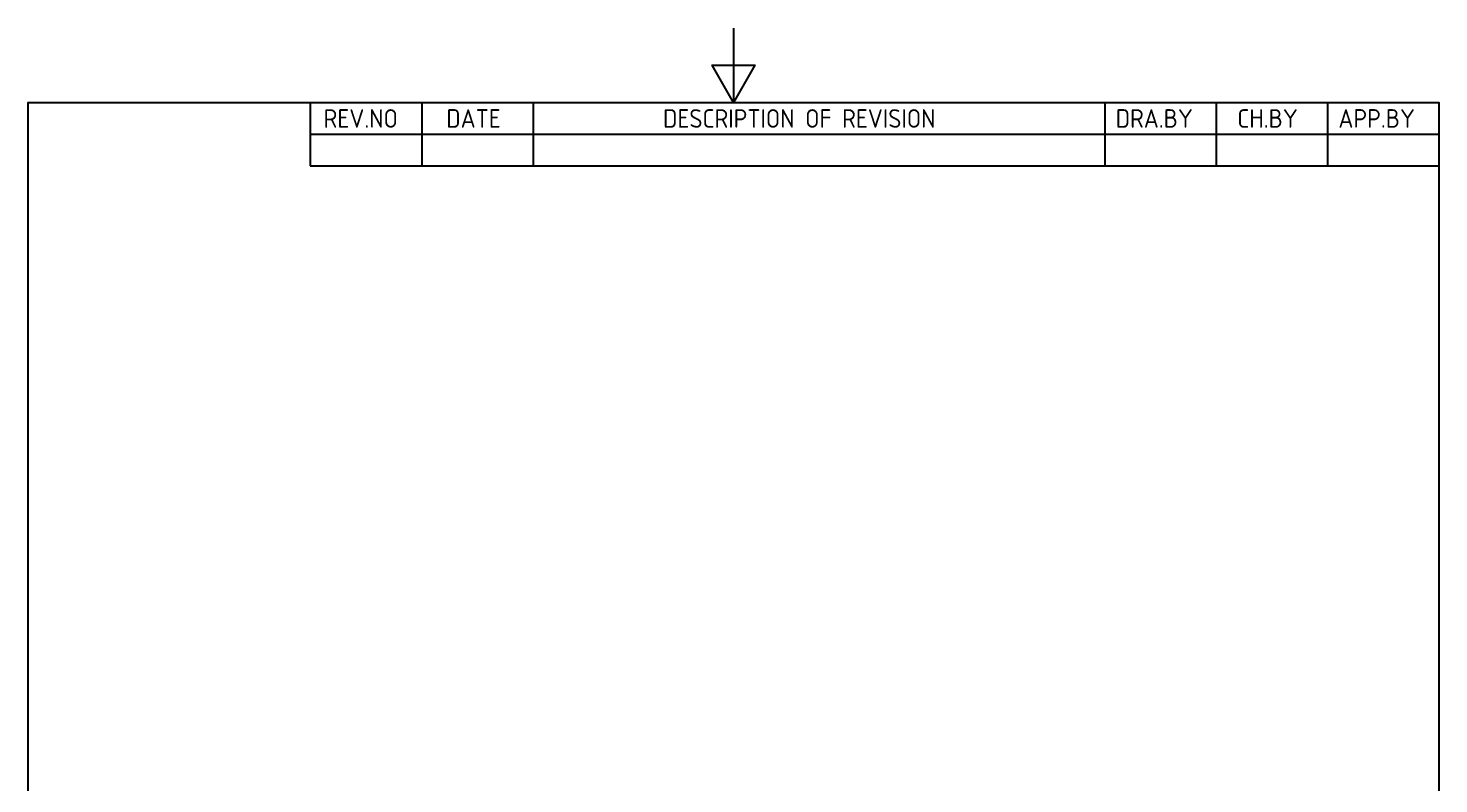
# Model space of a CAD drawing. Header units: millimetres. Extents: x 0 to 210, y 0 to 297.
# Drawn here: x 10 to 200, y 195.2 to 297 of the extents above; entities that cross this region are included whole.
import ezdxf

# ---------------------------------------------------------------- set-up
doc = ezdxf.new("R2010")
doc.units = ezdxf.units.MM
doc.layers.get('0').update_dxf_attribs({"color": 3, "lineweight": 25})
doc.layers.add('경계(ISO)', color=7, linetype='Continuous', lineweight=25)
doc.layers.add('기호(ISO)', color=5, linetype='Continuous', lineweight=25)
doc.styles.add('ISO Proportiona M2B', font='isocp.shx')

# ---------------------------------------------------------------- blocks, each defined once
blk = doc.blocks.new('경계 Default Border')
at = {"layer": '경계(ISO)', "flags": 128}
for points in [[(105, 297.0000076293945), (105, 287.0000076293945), (102.1132469177246, 292.0000076293945), (107.8867530822754, 292.0000076293945), (105, 287.0000076293945)], [(10, 10), (10, 287.0000076293945), (200, 287.0000076293945), (200, 10), (10, 10)]]:
    blk.add_lwpolyline(points, dxfattribs=at)

msp = doc.modelspace()

# ---------------------------------------------------------------- linework, layer by layer
at = {"layer": '기호(ISO)'}
for p, q in [((48.00000000000001, 287.0000076293945), (200, 287.0000076293945)), ((48.00000000000001, 287.0000076293945), (48.00000000000001, 282.7200076293945)), ((63.00000000000001, 287.0000076293945), (63.00000000000001, 282.7200076293945)), ((78, 287.0000076293945), (78, 282.7200076293945)), ((155, 287.0000076293945), (155, 282.7200076293945)), ((170, 287.0000076293945), (170, 282.7200076293945)), ((185, 287.0000076293945), (185, 282.7200076293945)), ((200, 287.0000076293945), (200, 282.7200076293945)), ((48.00000000000001, 282.7200076293945), (200, 282.7200076293945)), ((48.00000000000001, 282.7200076293945), (48.00000000000001, 278.4400076293945)), ((63.00000000000001, 282.7200076293945), (63.00000000000001, 278.4400076293945)), ((78, 282.7200076293945), (78, 278.4400076293945)), ((155, 282.7200076293945), (155, 278.4400076293945)), ((170, 282.7200076293945), (170, 278.4400076293945)), ((185, 282.7200076293945), (185, 278.4400076293945)), ((200, 282.7200076293945), (200, 278.4400076293945)), ((48.00000000000001, 278.4400076293945), (200, 278.4400076293945))]:
    msp.add_line(p, q, dxfattribs=at)

# ---------------------------------------------------------------- block references
msp.add_blockref('경계 Default Border', (0, 0))

# ---------------------------------------------------------------- texts
at = {"layer": '기호(ISO)', "color": 2, "char_height": 2.5, "attachment_point": 7, "style": 'ISO Proportiona M2B'}
for s, insert in [('REV.NO', (49.7871163682308, 283.5831900503393)), ('DATE', (66.31423177283666, 283.5831900503393)), ('DESCRIPTION OF REVISION', (95.50702043336295, 283.5831900503393)), ('DRA.BY', (156.4757339553203, 283.5831900503393)), ('CH.BY', (172.8642915086116, 283.5831900503393)), ('APP.BY', (186.4777339604403, 283.5831900503393))]:
    msp.add_mtext(s, dxfattribs=dict(at, insert=insert))

doc.saveas('drawing.dxf')
